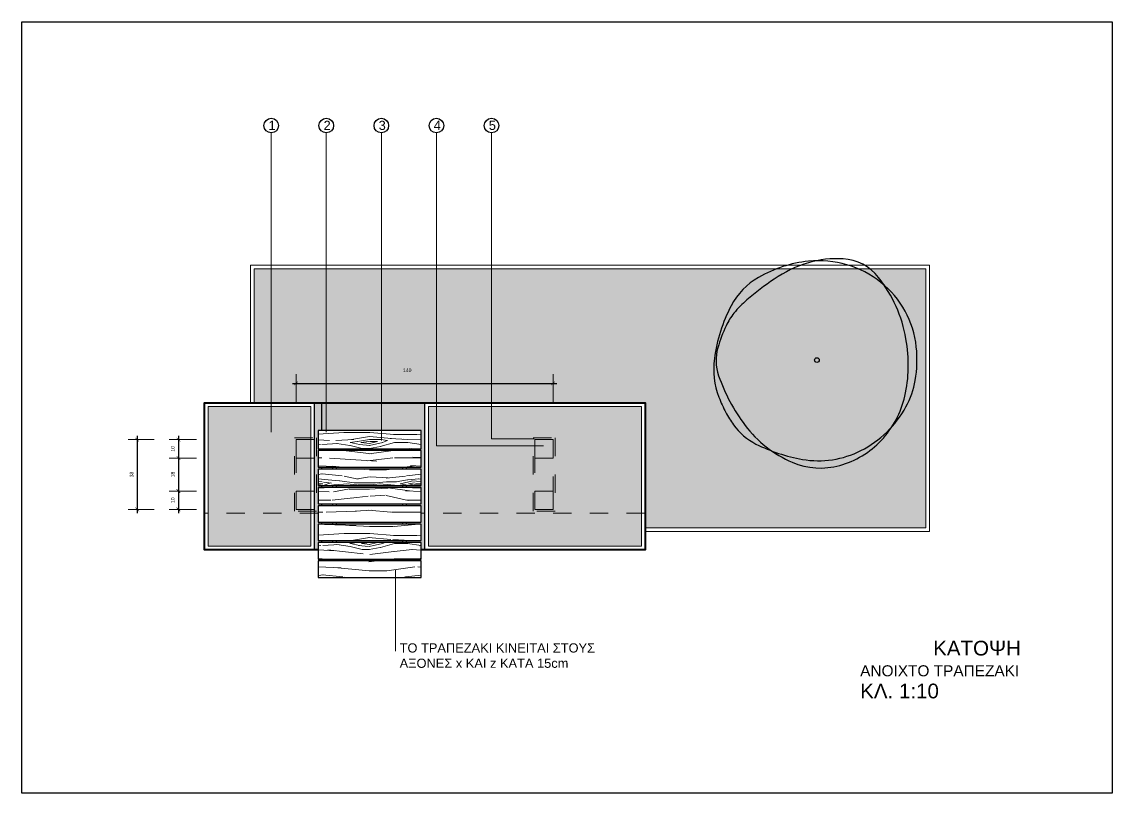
# Model space of a CAD drawing. Header units: millimetres. Extents: x -2.1 to 56.3, y -12 to 10.2.
# Drawn here: x 7 to 12.94, y 0 to 4.2 of the extents above; entities that cross this region are included whole.
import ezdxf

# ---------------------------------------------------------------- set-up
doc = ezdxf.new("R2010")
doc.units = ezdxf.units.MM
doc.header["$LTSCALE"] = 0.01
doc.linetypes.add('ACAD_ISO02W100', pattern=[15, 12, -3])
for name, color, linetype, lineweight in [('0.4', 252, 'Continuous', 40), ('CONCRETE', 253, 'Continuous', 30), ('DIMS', 30, 'Continuous', 15), ('HIDDEN', 254, 'Continuous', 20), ('METAL', 4, 'Continuous', 25), ('PROVOLH', 81, 'Continuous', 5), ('SYMBOLS', 51, 'Continuous', 15), ('WOOD', 33, 'Continuous', 30)]:
    doc.layers.add(name, color=color, linetype=linetype, lineweight=lineweight)
doc.layers.add('HATCH GARBILO', color=253, linetype='Continuous', lineweight=18, true_color=0xa1a290)
doc.layers.add('HATCH WOOD', color=35, linetype='Continuous', lineweight=9, true_color=0x96704a)
doc.layers.add('TREE', color=97, linetype='Continuous', lineweight=25, true_color=0x3f8845, transparency=0.3)
doc.layers.add('ΤΕΧΤ', color=35, linetype='Continuous')
doc.styles.add('Century Gothic', font='GOTHIC.TTF')
doc.styles.get("Standard").update_dxf_attribs({"font": 'arial.ttf'})
doc.dimstyles.new('MY DIM.', dxfattribs={"dimscale": 100, "dimtxt": 0.0002, "dimasz": 0.0002, "dimexe": 0.0005, "dimexo": 0.001, "dimgap": 0.0002, "dimtad": 1, "dimdec": 0, "dimlfac": 100, "dimzin": 4, "dimdsep": 46, "dimtxsty": 'Century Gothic', "dimblk": 'ARCHTICK', "dimcen": 0.0015, "dimdle": 0.0002, "dimclrd": 256, "dimclre": 256, "dimadec": 0, "dimazin": 1, "dimtfac": 1, "dimtdec": 0, "dimtix": 1, "dimtofl": 0, "dimtmove": 2, "dimatfit": 0, "dimfxl": 1.0035, "dimtolj": 1, "dimtzin": 0, "dimlwe": -1, "dimarcsym": 0})

# ---------------------------------------------------------------- blocks, each defined once
blk = doc.blocks.new('i-tree07')
at = {"color": 0, "linetype": 'ByBlock', "lineweight": -2}
blk.add_circle((-0.0413950300410306, 0.020719732872891), 0.0552212151102793, dxfattribs=at)
for centre, radius, start, end in [((0.0600476534946211, -0.5938611640761735), 2.956998002189816, 95.77377936935345, 119.9477766183807), ((0.4333265629952621, 0.020046831728024), 2.388442927636453, 86.58661383220232, 106.3700011572886), ((0, 0), 2.360108730307641, 51.53895416051926, 95.77377936935345), ((0.5070474066130828, 1.256032073444771), 1.150261082944297, 38.20947724214145, 86.58661383220232), ((0.5651454733949777, -0.4287027322152142), 2.856152662705319, 106.3700011572886, 124.4463403251327), ((-0.5814217351535264, 0.5195388275176356), 1.672030096811026, 119.9477766183798, 152.2852042075838), ((3.424580511808926, -4.597565291178767), 7.911425531150436, 124.4463403251346, 130.3028531778149), ((-1.141321188755227, -0.0415476572862872), 3.248077133936511, 9.98358639674663, 38.20947724214145), ((0.0773906067452117, 0.0974292183306318), 2.235683015132231, 6.022784888878292, 51.53895416052026), ((1.236183264180681, -0.4353239578422859), 3.725186416351713, 152.2852042075852, 172.4004153397553), ((-0.2233230196525255, -0.2965393008138619), 2.271742495319133, 130.3028531777965, 141.2438751667409), ((-0.8462762891338115, 0.2035430539730498), 1.472897618308168, 141.2438751667642, 154.9917927673971), ((1.076892887272151, -0.6935808656476468), 3.595021791921392, 154.9917927673956, 163.7791000914926), ((-1.507290691352181, -0.1059698607681696), 3.619673550943625, 358.8878567979265, 9.983586396728992), ((-1.341640551428781, 0.0100248314512044), 1.076219502914867, 163.7791000914895, 199.3821665052584), ((-0.5544941736570764, 0.0307613827239663), 2.871075001238856, 350.2305798828297, 6.022784888878292), ((-0.6137930681813942, -0.1884980633276143), 1.858816824737318, 172.400415339744, 201.0273170461472), ((-1.068845172840156, -0.11448140308093), 3.181145422933779, 347.0494637674656, 358.8878567979574), ((1.760054320629478, 1.101219002220204), 4.364260834417978, 199.3821665052553, 216.8466299830134), ((0.2905812833453183, -0.1147440473724544), 2.0135644425777, 331.3474499597109, 350.2305798828424), ((0.7280370582798242, 0.3273164131577744), 3.296374706156664, 201.0273170461732, 207.8189374404477), ((-0.17434875481581, -0.3201789515687494), 2.263302667712483, 316.7621897731351, 347.0494637674513), ((0.0445305950431703, -0.0333444266960612), 2.523550452726198, 207.81893744042, 215.5825472471948), ((-0.1346950525585271, 0.1176303901357585), 2.498185780414778, 296.8805481502545, 331.3474499596861), ((-0.8242002642027728, -0.6548944667105161), 1.455366124977399, 215.582547247213, 243.3835910659489), ((0.4351130740071767, 0.1083535224084358), 2.708588412710412, 216.8466299830121, 247.0467815425752), ((0.2949540145737046, 1.57840722883148), 3.953393899645762, 243.3835910659359, 260.1462681024518), ((-0.0629610006424173, -0.4249174277440773), 2.110406035403817, 285.3696758068246, 316.7621897731363), ((-0.0036731540267283, -0.1408453309605875), 2.208398899601943, 260.1462681024649, 296.880548150256), ((0.0441843041526227, -0.8147116833352754), 1.706154037225095, 247.0467815425752, 285.3696758068246)]:
    blk.add_arc(centre, radius, start, end, dxfattribs=at)
blk = doc.blocks.new('_ArchTick')
at = {"color": 0, "linetype": 'ByBlock', "const_width": 0.15}
blk.add_lwpolyline([(-0.5, -0.5), (0.5, 0.5)], dxfattribs=at)
blk = doc.blocks.new('*D20')
at = {"layer": 'Defpoints', "color": 0, "transparency": 16777216}
for p in [(7.820368047436137, 1.925000000000001), (7.628785802200781, 1.545000000000002), (7.820368047436137, 1.545000000000002)]:
    blk.add_point(p, dxfattribs=at)
at = {"layer": 'DIMS', "transparency": 16777216}
for p, q in [((7.720368047436137, 1.925000000000001), (7.578785802200781, 1.925000000000001)), ((7.720368047436137, 1.545000000000002), (7.578785802200781, 1.545000000000002))]:
    blk.add_line(p, q, dxfattribs=at)
at = {"layer": 'DIMS', "lineweight": -2, "transparency": 16777216}
blk.add_line((7.628785802200781, 1.945000000000001), (7.628785802200781, 1.525000000000002), dxfattribs=at)
at = {"layer": 'DIMS', "lineweight": -2, "transparency": 16777216, "xscale": 0.02, "yscale": 0.02, "zscale": 0.02}
for p, rotation in [((7.628785802200781, 1.925000000000001), 90), ((7.628785802200781, 1.545000000000002), 270)]:
    blk.add_blockref('_ArchTick', p, dxfattribs=dict(at, rotation=rotation))
at = {"layer": 'DIMS', "color": 0, "transparency": 16777216, "insert": (7.598282743057341, 1.735000000000003), "char_height": 0.02, "attachment_point": 5, "rotation": 90, "style": 'Century Gothic'}
blk.add_mtext('\\A1;38', dxfattribs=at)
blk = doc.blocks.new('*D21')
at = {"layer": 'Defpoints', "color": 0, "transparency": 16777216}
for p in [(8.051436139025183, 1.925), (7.853078870679475, 1.825000000000001), (8.051436139025183, 1.825000000000001)]:
    blk.add_point(p, dxfattribs=at)
at = {"layer": 'DIMS', "transparency": 16777216}
for p, q in [((7.951436139025185, 1.925), (7.803078870679475, 1.925)), ((7.951436139025185, 1.825000000000001), (7.803078870679475, 1.825000000000001))]:
    blk.add_line(p, q, dxfattribs=at)
at = {"layer": 'DIMS', "lineweight": -2, "transparency": 16777216}
blk.add_line((7.853078870679475, 1.945), (7.853078870679475, 1.805000000000001), dxfattribs=at)
at = {"layer": 'DIMS', "lineweight": -2, "transparency": 16777216, "xscale": 0.02, "yscale": 0.02, "zscale": 0.02}
for p, rotation in [((7.853078870679475, 1.925), 90), ((7.853078870679475, 1.825000000000001), 270)]:
    blk.add_blockref('_ArchTick', p, dxfattribs=dict(at, rotation=rotation))
at = {"layer": 'DIMS', "color": 0, "transparency": 16777216, "insert": (7.822575811536035, 1.875000000000002), "char_height": 0.02, "attachment_point": 5, "rotation": 90, "style": 'Century Gothic'}
blk.add_mtext('\\A1;10', dxfattribs=at)
blk = doc.blocks.new('*D22')
at = {"layer": 'Defpoints', "color": 0, "transparency": 16777216}
for p in [(8.051436139025183, 1.825000000000001), (7.853078870679475, 1.645000000000001), (8.051436139025189, 1.645000000000001)]:
    blk.add_point(p, dxfattribs=at)
at = {"layer": 'DIMS', "lineweight": -2, "transparency": 16777216}
blk.add_line((7.853078870679475, 1.845), (7.853078870679475, 1.625000000000001), dxfattribs=at)
at = {"layer": 'DIMS', "transparency": 16777216}
for p, q in [((7.951436139025185, 1.825000000000001), (7.803078870679475, 1.825000000000001)), ((7.951436139025188, 1.645000000000001), (7.803078870679475, 1.645000000000001))]:
    blk.add_line(p, q, dxfattribs=at)
at = {"layer": 'DIMS', "lineweight": -2, "transparency": 16777216, "xscale": 0.02, "yscale": 0.02, "zscale": 0.02}
for p, rotation in [((7.853078870679475, 1.825000000000001), 90), ((7.853078870679475, 1.645000000000001), 270)]:
    blk.add_blockref('_ArchTick', p, dxfattribs=dict(at, rotation=rotation))
at = {"layer": 'DIMS', "color": 0, "transparency": 16777216, "insert": (7.822575811536035, 1.735000000000002), "char_height": 0.02, "attachment_point": 5, "rotation": 90, "style": 'Century Gothic'}
blk.add_mtext('\\A1;18', dxfattribs=at)
blk = doc.blocks.new('*D23')
at = {"layer": 'Defpoints', "color": 0, "transparency": 16777216}
for p in [(8.051436139025189, 1.645000000000001), (7.853078870679475, 1.545000000000001), (8.051436139025189, 1.545000000000001)]:
    blk.add_point(p, dxfattribs=at)
at = {"layer": 'DIMS', "lineweight": -2, "transparency": 16777216}
blk.add_line((7.853078870679475, 1.665000000000001), (7.853078870679475, 1.525000000000001), dxfattribs=at)
at = {"layer": 'DIMS', "transparency": 16777216}
for p, q in [((7.951436139025188, 1.645000000000001), (7.803078870679475, 1.645000000000001)), ((7.951436139025188, 1.545000000000001), (7.803078870679475, 1.545000000000001))]:
    blk.add_line(p, q, dxfattribs=at)
at = {"layer": 'DIMS', "lineweight": -2, "transparency": 16777216, "xscale": 0.02, "yscale": 0.02, "zscale": 0.02}
for p, rotation in [((7.853078870679475, 1.645000000000001), 90), ((7.853078870679475, 1.545000000000001), 270)]:
    blk.add_blockref('_ArchTick', p, dxfattribs=dict(at, rotation=rotation))
at = {"layer": 'DIMS', "color": 0, "transparency": 16777216, "insert": (7.822575811536035, 1.595000000000002), "char_height": 0.02, "attachment_point": 5, "rotation": 90, "style": 'Century Gothic'}
blk.add_mtext('\\A1;10', dxfattribs=at)
blk = doc.blocks.new('*D24')
at = {"layer": 'Defpoints', "color": 0, "transparency": 16777216}
for p in [(9.894999999999996, 2.231462397607927), (8.494999999999983, 2.031462397607927), (9.894999999999996, 2.031462397607927)]:
    blk.add_point(p, dxfattribs=at)
at = {"layer": 'DIMS', "transparency": 16777216}
for p, q in [((8.494999999999983, 2.131462397607927), (8.494999999999983, 2.281462397607926)), ((9.894999999999996, 2.131462397607927), (9.894999999999996, 2.281462397607926))]:
    blk.add_line(p, q, dxfattribs=at)
at = {"layer": 'DIMS', "lineweight": -2, "transparency": 16777216}
blk.add_line((8.474999999999984, 2.231462397607927), (9.914999999999996, 2.231462397607927), dxfattribs=at)
at = {"layer": 'DIMS', "lineweight": -2, "transparency": 16777216, "xscale": 0.02, "yscale": 0.02, "zscale": 0.02, "rotation": 180}
blk.add_blockref('_ArchTick', (8.494999999999983, 2.231462397607927), dxfattribs=at)
at = {"layer": 'DIMS', "lineweight": -2, "transparency": 16777216, "xscale": 0.02, "yscale": 0.02, "zscale": 0.02}
blk.add_blockref('_ArchTick', (9.894999999999996, 2.231462397607927), dxfattribs=at)
at = {"layer": 'DIMS', "color": 0, "transparency": 16777216, "insert": (9.099512451625982, 2.302468515894806), "char_height": 0.02, "attachment_point": 5, "style": 'Century Gothic'}
blk.add_mtext('\\A1;140', dxfattribs=at)

msp = doc.modelspace()

# ---------------------------------------------------------------- hatches: boundary and pattern name
at = {"layer": 'HATCH GARBILO', "transparency": 33554585}
h = msp.add_hatch(dxfattribs=at)
h.set_pattern_fill('DOTS', color=256, scale=0.0061)
h.set_pattern_definition([(0, (7.869999822591459, 0.6150000094321353), (0.004841875, 0.00968375), [0, -0.00968375])])
h.paths.add_polyline_path([(10.37499999999999, 2.105), (9.214999999999996, 2.105), (9.214999999999996, 1.345), (10.37499999999999, 1.345)])
h.paths.add_polyline_path([(8.575, 2.105), (8.014999999999997, 2.105), (8.014999999999997, 1.345), (8.575, 1.345)])
at = {"layer": 'HATCH GARBILO', "transparency": 33554483}
h = msp.add_hatch(color=256, dxfattribs=at)
h.dxf.hatch_style = 1
h.paths.add_polyline_path([(8.634999999999998, 2.125000000000001), (8.594999999999999, 2.125000000000001), (8.594999999999999, 1.525000000000002), (8.614999999999998, 1.525000000000002), (8.614999999999998, 1.565000000000001), (8.634999999999998, 1.565000000000001), (8.634999999999998, 1.575000000000001), (8.614999999999998, 1.575000000000001), (8.614999999999998, 1.665), (8.634999999999998, 1.665), (8.634999999999998, 1.675), (8.614999999999998, 1.675), (8.614999999999998, 1.765), (8.634999999999998, 1.765), (8.634999999999998, 1.775), (8.614999999999998, 1.775), (8.614999999999998, 1.865), (8.634999999999998, 1.865), (8.634999999999998, 1.875000000000001), (8.614999999999998, 1.875000000000001), (8.614999999999998, 1.975000000000001), (8.634999999999998, 1.975000000000001)])
h.paths.add_polyline_path([(8.614999999999998, 1.465000000000001), (8.634999999999998, 1.465000000000001), (8.634999999999998, 1.475000000000001), (8.614999999999998, 1.475000000000001), (8.614999999999998, 1.525000000000002), (8.594999999999999, 1.525000000000002), (8.594999999999999, 1.325000000000001), (8.614999999999998, 1.325000000000001), (8.614999999999998, 1.365), (8.634999999999998, 1.365), (8.634999999999998, 1.375000000000001), (8.614999999999998, 1.375000000000001)])
at = {"layer": 'HATCH GARBILO', "transparency": 33554457}
h = msp.add_hatch(color=256, dxfattribs=at)
h.dxf.hatch_style = 1
h.paths.add_polyline_path([(9.194999999999997, 2.125000000000001), (8.634999999999998, 2.125000000000001), (8.634999999999998, 1.975000000000001), (9.174999999999997, 1.975000000000001), (9.174999999999997, 1.875000000000001), (9.094999999999995, 1.875000000000001), (9.094999999999995, 1.865), (9.174999999999997, 1.865), (9.174999999999997, 1.775), (9.094999999999995, 1.775), (9.094999999999995, 1.765), (9.174999999999997, 1.765), (9.174999999999997, 1.675), (9.094999999999995, 1.675), (9.094999999999995, 1.665), (9.174999999999997, 1.665), (9.174999999999997, 1.575000000000001), (9.094999999999995, 1.575000000000001), (9.094999999999995, 1.565000000000001), (9.174999999999997, 1.565000000000001), (9.174999999999997, 1.525000000000002), (9.194999999999997, 1.525000000000002)])
h = msp.add_hatch(color=256, dxfattribs=at)
h.dxf.hatch_style = 1
h.paths.add_polyline_path([(9.074999999999996, 1.375000000000001), (8.715, 1.375000000000001), (8.715, 1.365), (9.074999999999996, 1.365)])
h.paths.add_polyline_path([(9.074999999999996, 1.475000000000001), (8.715, 1.475000000000001), (8.715, 1.465000000000001), (9.074999999999996, 1.465000000000001)])
h.paths.add_polyline_path([(9.074999999999996, 1.575000000000001), (8.715, 1.575000000000001), (8.715, 1.565000000000001), (9.074999999999996, 1.565000000000001)])
h.paths.add_polyline_path([(9.074999999999996, 1.675), (8.715, 1.675), (8.715, 1.665), (9.074999999999996, 1.665)])
h.paths.add_polyline_path([(9.074999999999996, 1.775), (8.715, 1.775), (8.715, 1.765), (9.074999999999996, 1.765)])
h.paths.add_polyline_path([(9.074999999999996, 1.875000000000001), (8.715, 1.875000000000001), (8.715, 1.865), (9.074999999999996, 1.865)])
h.paths.add_polyline_path([(9.194999999999997, 1.525000000000002), (9.174999999999997, 1.525000000000002), (9.174999999999997, 1.475000000000001), (9.094999999999995, 1.475000000000001), (9.094999999999995, 1.465000000000001), (9.174999999999997, 1.465000000000001), (9.174999999999997, 1.375000000000001), (9.094999999999995, 1.375000000000001), (9.094999999999995, 1.365), (9.174999999999997, 1.365), (9.174999999999997, 1.325000000000001), (9.194999999999997, 1.325000000000001)])
h.paths.add_polyline_path([(8.695, 1.375000000000001), (8.634999999999998, 1.375000000000001), (8.634999999999998, 1.365), (8.695, 1.365)])
h.paths.add_polyline_path([(8.695, 1.475000000000001), (8.634999999999998, 1.475000000000001), (8.634999999999998, 1.465000000000001), (8.695, 1.465000000000001)])
h.paths.add_polyline_path([(8.695, 1.575000000000001), (8.634999999999998, 1.575000000000001), (8.634999999999998, 1.565000000000001), (8.695, 1.565000000000001)])
h.paths.add_polyline_path([(8.695, 1.675), (8.634999999999998, 1.675), (8.634999999999998, 1.665), (8.695, 1.665)])
h.paths.add_polyline_path([(8.695, 1.875000000000001), (8.634999999999998, 1.875000000000001), (8.634999999999998, 1.865), (8.695, 1.865)])
h.paths.add_polyline_path([(8.695, 1.775), (8.634999999999998, 1.775), (8.634999999999998, 1.765), (8.695, 1.765)])
at = {"layer": 'HATCH WOOD', "transparency": 33554623}
h = msp.add_hatch(dxfattribs=at)
h.set_pattern_fill('AR-SAND', color=256, scale=0.00089, angle=-1.27e-14)
h.set_pattern_definition([(37.49999999999999, (1.739999822591457, -8.093033717250622), (-0.0014240278534258, 0.0435577781223115), [0, -0.03436112, 0, -0.0384302, 0, -0.03673475]), (7.499999999999986, (1.739999822591457, -8.093033717250622), (0.0400075721992823, 0.0637974339505835), [0, -0.01853692, 0, -0.03097022, 0, -0.01186815]), (327.5, (1.712194442591457, -8.093033717250622), (0.0703983209514898, 0.0001279094363906), [0, -0.011303, 0, -0.0406908, 0, -0.0531241]), (317.5, (1.712194442591457, -8.093033717250622), (0.0679565242700345, 0.0198407097698922), [0, -0.0056515, 0, -0.02667508, 0, -0.0305181])])
h.paths.add_polyline_path([(11.925, 2.855), (8.264999999999997, 2.855000000000002), (8.264999999999997, 2.125000000000001), (10.39499999999999, 2.125000000000001), (10.39499999999999, 1.445), (11.925, 1.445)])
at = {"layer": 'HATCH WOOD', "transparency": 33554636}
h = msp.add_hatch(dxfattribs=at)
h.set_pattern_fill('4WOOD006', color=256, scale=0.55, angle=-1.27e-14, pattern_type=2)
h.set_pattern_definition([(349.6952000000001, (1.910499822591457, -7.669533717250621), (3.300000528466346, -0.5499971815447956), [0.06149165, -6.087694799999999]), (0, (1.970999822591457, -7.680533717250622), (0.55, 0.5499999999999999), [0.0605, -0.4895]), (18.43489999999999, (2.031499822591457, -7.680533717250622), (1.100000239026128, 0.5499991217724891), [0.0521774, -1.687074949999999]), (172.875, (2.080999822591457, -7.664033717250621), (3.850000208914906, -0.5499990550416819), [0.04434265, -4.38989925]), (174.8056, (2.036999822591457, -7.658533717250621), (5.500000368524689, -0.5499973735846992), [0.0607497, -6.014198849999999]), (194.0362, (1.976499822591457, -7.653033717250622), (-1.650000300294356, -0.5499989315486844), [0.06803115, -2.199676599999999]), (9.462299999999988, (1.954499822591457, -7.669533717250621), (2.750000425532418, 0.5499989765613388), [0.0334554, -3.312064249999999]), (353.6598, (1.987499822591457, -7.664033717250621), (-4.399999671433531, 0.5500008684278327), [0.0498047, -4.930657049999999]), (185.7106, (2.036999822591457, -7.669533717250621), (-4.949999682922719, -0.5500007230664595), [0.05527445, -5.472157349999999]), (168.6900999999999, (1.981999822591457, -7.675033717250621), (2.200000413727023, -0.5499986976888837), [0.0280445, -2.776415949999999]), (354.8056, (1.860999822591457, -7.675033717250621), (-5.500000368524689, 0.5499973735846972), [0.0607497, -6.014198849999997]), (348.6901, (1.921499822591457, -7.680533717250622), (-2.200000413727023, 0.549998697688885), [0.056089, -2.748371449999999]), (0, (1.976499822591457, -7.691533717250622), (0.55, 0.5499999999999999), [0.066, -0.4839999999999999]), (20.55599999999999, (2.042499822591457, -7.691533717250622), (2.750001014498332, 1.099997798031872), [0.046992, -4.652210199999998]), (3.814099999999989, (2.086499822591457, -7.675033717250621), (7.699999637795468, 0.5500033681855347), [0.08268315, -8.18562965]), (354.8056, (2.168999822591457, -7.669533717250621), (-5.500000368524689, 0.5499973735846972), [0.0607497, -6.014198849999997]), (0, (2.229499822591457, -7.675033717250621), (0.55, 0.5499999999999999), [0.0605, -0.4895]), (5.194399999999987, (1.739999822591457, -7.675033717250621), (5.500000368524689, 0.5499973735846959), [0.0607497, -6.014198849999999]), (354.8056, (1.800499822591457, -7.669533717250621), (-5.500000368524689, 0.5499973735846972), [0.0607497, -6.014198849999997]), (0, (1.739999822591457, -7.664033717250621), (0.55, 0.5499999999999999), [0.033, -0.5169999999999999]), (5.194399999999987, (1.772999822591457, -7.664033717250621), (5.500000368524689, 0.5499973735846959), [0.0607497, -6.014198849999999]), (0, (1.833499822591457, -7.658533717250621), (0.55, 0.5499999999999999), [0.055, -0.495]), (10.30479999999998, (1.888499822591457, -7.658533717250621), (-3.300000528466346, -0.5499971815447953), [0.06149165, -6.087694799999999]), (5.194399999999987, (1.948999822591457, -7.647533717250621), (5.500000368524689, 0.5499973735846959), [0.0607497, -6.014198849999999]), (354.8056, (2.009499822591457, -7.642033717250622), (-5.500000368524689, 0.5499973735846972), [0.0607497, -6.014198849999997]), (354.8056, (2.069999822591457, -7.647533717250621), (-5.500000368524689, 0.5499973735846972), [0.0607497, -6.014198849999997]), (351.8699, (2.130499822591457, -7.653033717250622), (-3.299999877053615, 0.5499996456985529), [0.07778155, -3.811305299999999]), (0, (2.207499822591457, -7.664033717250621), (0.55, 0.5499999999999999), [0.0825, -0.4674999999999999]), (347.4712, (2.185499822591457, -7.994033717250621), (2.750000176225002, -0.5499997816746911), [0.05070725, -5.020041949999999]), (354.2894, (2.234999822591457, -8.005033717250623), (-4.949999682922719, 0.5500007230664613), [0.05527445, -5.472157349999999]), (8.130099999999988, (2.185499822591457, -7.994033717250621), (3.299999877053616, 0.549999645698548), [0.03889105, -3.85019635]), (9.462299999999988, (2.223999822591457, -7.988533717250621), (2.750000425532418, 0.5499989765613388), [0.06691025, -3.278608849999999]), (0, (1.739999822591457, -7.977533717250621), (0.55, 0.5499999999999999), [0.066, -0.4839999999999999]), (350.5377, (1.805999822591457, -7.977533717250621), (-2.750000425532418, 0.5499989765613411), [0.0334554, -3.312064249999998]), (201.8014, (1.838999822591457, -7.983033717250621), (1.650000150155923, 0.5499999507753567), [0.0296186, -2.932222149999999]), (192.9945999999999, (1.811499822591457, -7.994033717250621), (4.950000422262167, 1.099998667668089), [0.07337935, -7.264535849999998]), (352.875, (2.245999822591457, -7.994033717250621), (-3.850000208914906, 0.5499990550416824), [0.04434265, -4.38989925]), (7.124999999999988, (2.245999822591457, -7.994033717250621), (3.850000208914906, 0.5499990550416805), [0.04434265, -4.38989925]), (0, (1.739999822591457, -7.988533717250621), (0.55, 0.5499999999999999), [0.044, -0.5060000000000001]), (194.0362, (1.783999822591457, -7.988533717250621), (-1.650000300294356, -0.5499989315486844), [0.0453541, -2.222354199999998]), (356.6335, (1.860999822591457, -7.972033717250622), (-8.799999627082784, 0.5500060298449679), [0.0936617, -9.272501149999995]), (357.7094, (1.954499822591457, -7.977533717250621), (-13.20000007104665, 0.5499976642192071), [0.13761, -13.6233856]), (3.179799999999988, (2.091999822591457, -7.983033717250621), (9.35000027648472, 0.5499950732794682), [0.0991529, -9.816113449999996]), (9.462299999999988, (2.190999822591457, -7.977533717250621), (2.750000425532418, 0.5499989765613388), [0.10036565, -3.245153999999999]), (10.30479999999998, (1.739999822591457, -8.02703371725062), (-3.300000528466346, -0.5499971815447953), [0.06149165, -6.087694799999999]), (15.94539999999998, (1.800499822591457, -8.016033717250622), (-2.200000069658683, -0.5499999391130084), [0.0800811, -3.923979399999998]), (0, (1.877499822591457, -7.994033717250621), (0.55, 0.5499999999999999), [0.0715, -0.4785]), (351.8699, (1.948999822591457, -7.994033717250621), (-3.299999877053615, 0.5499996456985529), [0.07778155, -3.811305299999999]), (3.576299999999987, (2.025999822591457, -8.005033717250623), (8.250000359883753, 0.5499948945324594), [0.0881716, -8.728998849999998]), (351.2538, (2.113999822591457, -7.999533717250622), (3.849999634995991, -0.5500023083816425), [0.07234095, -7.161779349999998]), (345.9638, (2.185499822591457, -8.010533717250622), (-1.650000300294356, 0.549998931548685), [0.06803115, -2.1996766]), (0, (2.251499822591457, -8.02703371725062), (0.55, 0.5499999999999999), [0.0385, -0.5115]), (174.8056, (1.860999822591457, -7.972033717250622), (5.500000368524689, -0.5499973735846992), [0.12149885, -5.953449699999999]), (355.2364, (1.739999822591457, -7.939033717250621), (-6.05000052047577, 0.5499953429636953), [0.1324575999999999, -6.490419649999997]), (0, (1.871999822591457, -7.950033717250621), (0.55, 0.5499999999999999), [0.1265, -0.4235]), (4.085599999999987, (1.998499822591457, -7.950033717250621), (7.150000081958157, 0.5499978727947937), [0.1543921499999999, -7.565225249999996]), (0, (2.152499822591457, -7.939033717250621), (0.55, 0.5499999999999999), [0.1375, -0.4125]), (7.124999999999988, (1.739999822591457, -8.05453371725062), (3.850000208914906, 0.5499990550416805), [0.1330274, -4.301214499999999]), (6.340199999999987, (1.871999822591457, -8.03803371725062), (4.399999671433531, 0.5500008684278305), [0.0996094, -4.880852349999999]), (357.5104, (1.970999822591457, -8.02703371725062), (-12.09999971383798, 0.5500098258983876), [0.12661935, -12.5353316]), (353.4802, (2.097499822591457, -8.032533717250622), (-14.29999988498048, 1.649999738884052), [0.1937528999999999, -19.18155359999999]), (3.012799999999987, (1.739999822591457, -7.697033717250621), (9.900000006433562, 0.5500022576834916), [0.10464465, -10.35981924999999]), (351.8699, (1.844499822591457, -7.691533717250621), (-3.299999877053615, 0.5499996456985529), [0.1166726, -3.772414799999999]), (357.6141, (1.959999822591457, -7.708033717250621), (-12.65000028813094, 0.5499905238082432), [0.1321143999999999, -13.07933879999999]), (10.61969999999998, (2.091999822591457, -7.713533717250621), (-6.04999912253999, -1.100004445715103), [0.0895334, -8.863817599999996]), (0, (2.179999822591457, -7.697033717250621), (0.55, 0.5499999999999999), [0.11, -0.44]), (356.8202, (1.739999822591457, -7.631033717250621), (-9.35000027648472, 0.5499950732794711), [0.0991529, -9.816113449999996]), (6.008999999999987, (1.838999822591457, -7.636533717250621), (-5.499999862998321, -0.5499996246150126), [0.1050775, -10.40265765]), (6.709799999999987, (1.943499822591457, -7.625533717250621), (-4.950000548763217, -0.5499966346842166), [0.0941446, -9.3203385]), (354.2894, (2.036999822591457, -7.614533717250622), (-4.949999682922719, 0.5500007230664613), [0.1105489, -5.416882899999999]), (347.9052, (2.146999822591457, -7.625533717250622), (-4.949999230887645, 1.100003703418326), [0.0787479, -7.796053649999999]), (9.462299999999988, (2.223999822591457, -7.642033717250622), (2.750000425532418, 0.5499989765613388), [0.06691025, -3.278608849999999]), (3.814099999999989, (1.739999822591457, -7.735533717250621), (7.699999637795468, 0.5500033681855347), [0.08268315, -8.18562965]), (347.1957, (1.822499822591457, -7.730033717250622), (-7.149998815786076, 1.650004063220207), [0.1240854999999999, -12.28447989999999]), (0, (1.943499822591457, -7.757533717250622), (0.55, 0.5499999999999999), [0.1375, -0.4125]), (5.440299999999985, (2.080999822591457, -7.757533717250622), (-6.050000171714484, -0.5499963541826965), [0.1160225, -11.48624015]), (6.709799999999987, (2.196499822591457, -7.746533717250621), (-4.950000548763217, -0.5499966346842166), [0.0941446, -9.3203385]), (0, (1.739999822591457, -7.592533717250621), (0.55, 0.5499999999999999), [0.0935, -0.4565]), (8.130099999999988, (1.833499822591457, -7.592533717250621), (3.299999877053616, 0.549999645698548), [0.15556365, -3.733523749999999]), (357.6141, (1.987499822591457, -7.570533717250621), (-12.65000028813094, 0.5499905238082432), [0.1321143999999999, -13.07933879999999]), (354.4725, (2.119499822591457, -7.576033717250622), (11.55000094566984, -1.099991958815726), [0.1712964, -16.95835625]), (6.842799999999988, (1.739999822591457, -8.093033717250622), (-9.3499996510132, -1.100004398858612), [0.1384866999999999, -13.71015964999999]), (0, (1.877499822591457, -8.076533717250621), (0.55, 0.5499999999999999), [0.154, -0.3959999999999999]), (356.3478, (2.031499822591457, -8.076533717250621), (-17.05000051821867, 1.099993014190639), [0.2590257999999999, -25.64358005]), (0, (1.739999822591457, -7.900533717250621), (0.55, 0.5499999999999999), [0.132, -0.418]), (4.763599999999986, (1.871999822591457, -7.900533717250621), (6.05000052047577, 0.5499953429636917), [0.1324576, -6.490419649999998]), (358.1524, (2.003999822591457, -7.889533717250621), (-16.50000025536986, 0.5499968868744534), [0.17058855, -16.8882802]), (357.2737, (2.174499822591457, -7.895033717250622), (-11.0000001622354, 0.5499978097499577), [0.1156309, -11.4474569]), (354.8056, (1.739999822591457, -7.812533717250621), (-5.500000368524689, 0.5499973735846972), [0.12149885, -5.953449699999997]), (0, (1.860999822591457, -7.823533717250621), (0.55, 0.5499999999999999), [0.176, -0.374]), (1.909199999999987, (2.036999822591457, -7.823533717250621), (15.94999946736832, 0.5500133325930118), [0.16509185, -16.34407225]), (3.576299999999987, (2.201999822591456, -7.818033717250622), (8.250000359883753, 0.5499948945324594), [0.0881716, -8.728998849999998])])
h.paths.add_polyline_path([(9.174999999999997, 1.975000000000001), (8.614999999999998, 1.975000000000001), (8.614999999999998, 1.875000000000001), (9.174999999999997, 1.875000000000001)])
h.paths.add_polyline_path([(9.174999999999997, 1.865), (8.614999999999998, 1.865), (8.614999999999998, 1.775), (9.174999999999997, 1.775)])
h.paths.add_polyline_path([(9.174999999999997, 1.765), (8.614999999999998, 1.765), (8.614999999999998, 1.675), (9.174999999999997, 1.675)])
h.paths.add_polyline_path([(9.174999999999997, 1.665), (8.614999999999998, 1.665), (8.614999999999998, 1.575000000000001), (9.174999999999997, 1.575000000000001)])
h.paths.add_polyline_path([(9.174999999999997, 1.565000000000001), (8.614999999999998, 1.565000000000001), (8.614999999999998, 1.475000000000001), (9.174999999999997, 1.475000000000001)])
h.paths.add_polyline_path([(9.174999999999997, 1.465000000000001), (8.614999999999998, 1.465000000000001), (8.614999999999998, 1.375000000000001), (9.174999999999997, 1.375000000000001)])
h.paths.add_polyline_path([(9.174999999999997, 1.365), (8.614999999999998, 1.365), (8.614999999999998, 1.275), (9.174999999999997, 1.275)])
h.paths.add_polyline_path([(9.174999999999997, 1.265), (8.614999999999998, 1.265), (8.614999999999998, 1.175), (9.174999999999997, 1.175)])

# ---------------------------------------------------------------- linework, layer by layer
msp.add_lwpolyline([(9.969999999999999, 4.200000000000001), (12.94, 4.200000000000001), (12.94, -1.8e-15), (9.969999999999999, -1.8e-15), (7, 0), (7, 4.200000000000002)], close=True)
at = {"layer": '0.4'}
msp.add_lwpolyline([(8.614999999999998, 1.325000000000001), (7.994999999999997, 1.325000000000001), (7.994999999999997, 2.125000000000001), (10.39499999999999, 2.125000000000001), (10.39499999999999, 1.325000000000001), (9.174999999999997, 1.325000000000001)], dxfattribs=at)
at = {"layer": 'CONCRETE'}
for p, q in [((8.594999999999999, 1.325000000000001), (8.594999999999999, 2.125000000000001)), ((8.634999999999998, 1.975000000000001), (8.634999999999998, 2.125000000000001)), ((9.194999999999997, 1.325000000000001), (9.194999999999997, 2.125000000000001)), ((8.634999999999998, 1.865), (8.634999999999998, 1.875000000000001)), ((8.634999999999998, 1.765), (8.634999999999998, 1.775)), ((8.634999999999998, 1.665), (8.634999999999998, 1.675)), ((8.634999999999998, 1.565000000000001), (8.634999999999998, 1.575000000000001)), ((8.634999999999998, 1.465000000000001), (8.634999999999998, 1.475000000000001)), ((8.634999999999998, 1.365), (8.634999999999998, 1.375000000000001))]:
    msp.add_line(p, q, dxfattribs=at)
msp.add_lwpolyline([(8.614999999999998, 1.325000000000001), (7.994999999999997, 1.325000000000001), (7.994999999999997, 2.125000000000001), (10.39499999999999, 2.125000000000001), (10.39499999999999, 1.325000000000001), (9.174999999999997, 1.325000000000001)], dxfattribs=at)
at = {"layer": 'HIDDEN', "linetype": 'ACAD_ISO02W100', "ltscale": 0.04}
for p, q in [((8.614999999999998, 1.525000000000002), (7.994999999999997, 1.525000000000002)), ((8.614999999999998, 1.525000000000002), (7.994999999999997, 1.525000000000002)), ((10.39499999999999, 1.525), (9.174999999999997, 1.525000000000002)), ((10.39499999999999, 1.525), (9.174999999999997, 1.525000000000002))]:
    msp.add_line(p, q, dxfattribs=at)
for points in [[(8.484999999999983, 1.935), (8.604999999999992, 1.935000000000001), (8.604999999999992, 1.535000000000001), (8.484999999999985, 1.535000000000001)], [(8.494999999999983, 1.825000000000001), (8.594999999999992, 1.825000000000001), (8.594999999999992, 1.925), (8.494999999999983, 1.925)], [(8.494999999999981, 1.925000000000002), (8.594999999999994, 1.925000000000003), (8.594999999999994, 1.544999999999999), (8.494999999999985, 1.544999999999999)], [(9.784999999999988, 1.935), (9.904999999999996, 1.935000000000001), (9.904999999999996, 1.535000000000001), (9.784999999999991, 1.535000000000001)], [(9.794999999999987, 1.825000000000001), (9.894999999999996, 1.825000000000001), (9.894999999999996, 1.925), (9.794999999999987, 1.925)], [(9.794999999999986, 1.925000000000002), (9.894999999999998, 1.925000000000003), (9.894999999999998, 1.544999999999999), (9.79499999999999, 1.544999999999999)], [(8.49499999999999, 1.545000000000001), (8.594999999999992, 1.545000000000001), (8.594999999999992, 1.645000000000001), (8.49499999999999, 1.645000000000001)], [(9.794999999999991, 1.545000000000001), (9.894999999999996, 1.545000000000001), (9.894999999999996, 1.645000000000001), (9.794999999999991, 1.645000000000001)]]:
    msp.add_lwpolyline(points, close=True, dxfattribs=at)
at = {"layer": 'METAL'}
for p, q in [((8.695, 1.865), (8.695, 1.875000000000001)), ((8.715, 1.865), (8.715, 1.875000000000001)), ((9.074999999999996, 1.865), (9.074999999999996, 1.875000000000001)), ((9.094999999999995, 1.865), (9.094999999999995, 1.875000000000001)), ((8.695, 1.765), (8.695, 1.775)), ((8.715, 1.765), (8.715, 1.775)), ((9.074999999999996, 1.765), (9.074999999999996, 1.775)), ((9.094999999999995, 1.765), (9.094999999999995, 1.775)), ((8.695, 1.665), (8.695, 1.675)), ((8.715, 1.665), (8.715, 1.675)), ((9.074999999999996, 1.665), (9.074999999999996, 1.675)), ((9.094999999999995, 1.665), (9.094999999999995, 1.675)), ((8.695, 1.565000000000001), (8.695, 1.575000000000001)), ((8.715, 1.565000000000001), (8.715, 1.575000000000001)), ((9.074999999999996, 1.565000000000001), (9.074999999999996, 1.575000000000001)), ((9.094999999999995, 1.565000000000001), (9.094999999999995, 1.575000000000001)), ((8.695, 1.465000000000001), (8.695, 1.475000000000001)), ((8.715, 1.465000000000001), (8.715, 1.475000000000001)), ((9.074999999999996, 1.465000000000001), (9.074999999999996, 1.475000000000001)), ((9.094999999999995, 1.465000000000001), (9.094999999999995, 1.475000000000001)), ((8.695, 1.365), (8.695, 1.375000000000001)), ((8.715, 1.365), (8.715, 1.375000000000001)), ((9.074999999999996, 1.365), (9.074999999999996, 1.375000000000001)), ((9.094999999999995, 1.365), (9.094999999999995, 1.375000000000001)), ((8.695, 1.265), (8.695, 1.275)), ((8.715, 1.265), (8.715, 1.275)), ((9.074999999999996, 1.265), (9.074999999999996, 1.275)), ((9.094999999999995, 1.265), (9.094999999999995, 1.275))]:
    msp.add_line(p, q, dxfattribs=at)
at = {"layer": 'PROVOLH'}
for points in [[(8.244999999999997, 2.125000000000001), (8.244999999999997, 2.875000000000001), (11.945, 2.875), (11.945, 1.425), (10.39499999999999, 1.425)], [(8.264999999999997, 2.125000000000001), (8.264999999999997, 2.855000000000002), (11.925, 2.855), (11.925, 1.445), (10.39499999999999, 1.445)]]:
    msp.add_lwpolyline(points, dxfattribs=at)
for points in [[(8.575, 2.105), (8.575, 1.345), (8.014999999999997, 1.345), (8.014999999999997, 2.105)], [(9.214999999999996, 1.345), (9.214999999999996, 2.105), (10.37499999999999, 2.105), (10.37499999999999, 1.345)]]:
    msp.add_lwpolyline(points, close=True, dxfattribs=at)
at = {"layer": 'SYMBOLS'}
for p, q in [((8.358713214102888, 1.966064450917356), (8.358713214102888, 3.595138933423312)), ((8.658713214102889, 1.966064450917356), (8.658713214102889, 3.595138933423312)), ((8.958713214102854, 1.920000000000001), (8.958713214102888, 3.595138933423312)), ((9.258713214102889, 1.891538072001536), (9.258713214102889, 3.595138933423312)), ((9.558713214102887, 1.928539413835989), (9.558713214102887, 3.595138933423312)), ((9.558713214102887, 1.928539413835989), (9.790874242703264, 1.928539413835989)), ((9.258713214102889, 1.891538072001536), (9.841832805231856, 1.891538072001536)), ((9.036343453356919, 1.21576692330286), (9.036343453356919, 0.7735176843666896))]:
    msp.add_line(p, q, dxfattribs=at)
at = {"layer": 'WOOD'}
for points in [[(8.614999999999998, 1.975000000000001), (8.614999999999998, 1.875000000000001), (9.174999999999997, 1.875000000000001), (9.174999999999997, 1.975000000000001)], [(8.614999999999998, 1.865), (8.614999999999998, 1.775), (9.174999999999997, 1.775), (9.174999999999997, 1.865)], [(8.614999999999998, 1.765), (8.614999999999998, 1.675), (9.174999999999997, 1.675), (9.174999999999997, 1.765)], [(8.614999999999998, 1.665), (8.614999999999998, 1.575000000000001), (9.174999999999997, 1.575000000000001), (9.174999999999997, 1.665)], [(8.614999999999998, 1.565000000000001), (8.614999999999998, 1.475000000000001), (9.174999999999997, 1.475000000000001), (9.174999999999997, 1.565000000000001)], [(8.614999999999998, 1.465000000000001), (8.614999999999998, 1.375000000000001), (9.174999999999997, 1.375000000000001), (9.174999999999997, 1.465000000000001)], [(8.614999999999998, 1.365), (8.614999999999998, 1.275), (9.174999999999997, 1.275), (9.174999999999997, 1.365)], [(8.614999999999998, 1.265), (8.614999999999998, 1.175), (9.174999999999997, 1.175), (9.174999999999997, 1.265)]]:
    msp.add_lwpolyline(points, close=True, dxfattribs=at)
at = {"layer": 'ΤΕΧΤ'}
for centre in [(8.358713214102888, 3.634932685755172), (8.658713214102889, 3.634932685755172), (8.958713214102888, 3.634932685755172), (9.258713214102889, 3.634932685755172), (9.558713214102887, 3.634932685755172)]:
    msp.add_circle(centre, 0.0397937523318597, dxfattribs=at)

# ---------------------------------------------------------------- block references
at = {"layer": 'TREE', "xscale": 0.2312514262204872, "yscale": 0.2312514262204872, "zscale": 0.2312514262204872}
msp.add_blockref('i-tree07', (11.34090913814083, 2.353451341520656), dxfattribs=at)

# ---------------------------------------------------------------- texts
at = {"layer": 'WOOD', "insert": (11.20919371444101, 0.8297901817709316), "char_height": 0.08, "attachment_point": 1}
msp.add_mtext_dynamic_manual_height_columns('\\pi0.75549;ΚΑΤΟΨΗ\\P\\pi0.35792;{\\H0.75x;ANOIXTO ΤΡΑΠΕΖΑΚΙ\\P\\pi0.80138;}ΚΛ. 1:10', width=1.216663775501334, gutter_width=12.5, heights=[0], dxfattribs=at)
at = {"layer": 'ΤΕΧΤ', "char_height": 0.05, "attachment_point": 1}
for s, width, insert in [('1', 0.2509013106586053, (8.34395425664857, 3.661303409318902)), ('2', 0.2509013106586053, (8.64395425664857, 3.661303409318902)), ('3', 0.2509013106586053, (8.943954256648569, 3.661303409318902)), ('4', 0.2509013106586053, (9.24395425664857, 3.661303409318902)), ('5', 0.2509013106586053, (9.543954256648568, 3.661303409318902)), ('TO TΡΑΠΕΖΑΚΙ ΚΙΝΕΙΤΑΙ ΣΤΟΥΣ ΑΞΟΝΕΣ x ΚΑΙ z ΚΑΤΑ 15cm ', 1.162324774024972, (9.058360874768342, 0.8158989391502871))]:
    msp.add_mtext_dynamic_manual_height_columns(s, width=width, gutter_width=0.5, heights=[0], dxfattribs=dict(at, insert=insert))

# ---------------------------------------------------------------- dimensions: what is measured, and where the dimension line sits
at = {"layer": 'DIMS'}
dim = msp.add_linear_dim(base=(9.894999999999996, 2.231462397607927), p1=(8.494999999999983, 2.031462397607927), p2=(9.894999999999996, 2.031462397607927), dimstyle='MY DIM.', dxfattribs=at)
dim.commit()
dim.dimension.update_dxf_attribs({"geometry": '*D24', "text_midpoint": (9.099512451625982, 2.302468515894806), "dimtype": 160})
for base, p1, p2, picture, middle in [((7.628785802200781, 1.545000000000002), (7.820368047436137, 1.925000000000001), (7.820368047436137, 1.545000000000002), '*D20', (7.598282743057341, 1.735000000000003)), ((7.853078870679475, 1.825000000000001), (8.051436139025183, 1.925), (8.051436139025183, 1.825000000000001), '*D21', (7.822575811536035, 1.875000000000002)), ((7.853078870679475, 1.645000000000001), (8.051436139025183, 1.825000000000001), (8.051436139025189, 1.645000000000001), '*D22', (7.822575811536035, 1.735000000000002)), ((7.853078870679475, 1.545000000000001), (8.051436139025189, 1.645000000000001), (8.051436139025189, 1.545000000000001), '*D23', (7.822575811536035, 1.595000000000002))]:
    dim = msp.add_linear_dim(base=base, p1=p1, p2=p2, angle=90, dimstyle='MY DIM.', dxfattribs=at)
    dim.commit()
    dim.dimension.update_dxf_attribs({"geometry": picture, "text_midpoint": middle})

doc.saveas('drawing.dxf')
